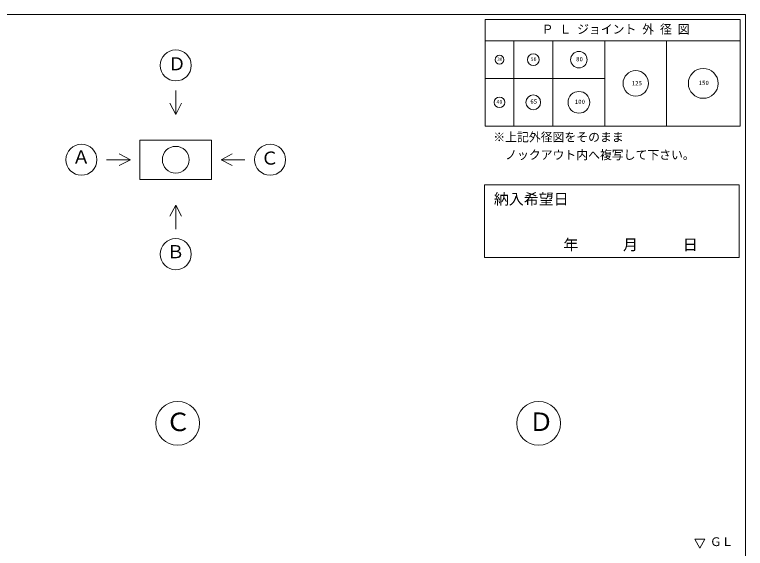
# Model space of a CAD drawing. Units: millimetres, scale not verified. Extents: x -9756 to 9755, y -4634 to 4634.
# Drawn here: x 3635 to 9755, y 167 to 4634 of the extents above; entities that cross this region are included whole.
import ezdxf
from ezdxf.enums import TextEntityAlignment as Align

# ---------------------------------------------------------------- set-up
doc = ezdxf.new("R2010")
doc.units = ezdxf.units.MM
doc.header["$LTSCALE"] = 20
for name, color, linetype, lineweight in [('0-2_waku', 7, 'Continuous', 18), ('0-3_gaikei', 7, 'Continuous', 18), ('0-5_sunpou', 7, 'Continuous', 5), ('0-D_文字１', 7, 'Continuous', 18)]:
    doc.layers.add(name, color=color, linetype=linetype, lineweight=lineweight)
doc.styles.add('ＭＳ ゴシック', font='')
doc.styles.get('ＭＳ ゴシック').set_extended_font_data('MS Gothic')

msp = doc.modelspace()

# ---------------------------------------------------------------- linework, layer by layer
at = {"layer": '0-2_waku'}
for p, q in [((-2484.57, 4634.01), (5675.43, 4634.01)), ((-2484.57, 4634.01), (9755.43, 4634.01)), ((7577.49, 4594.33), (7577.49, 3701.51)), ((7577.49, 4594.33), (9710.35, 4594.33)), ((7577.49, 4594.33), (9710.35, 4594.33)), ((7577.49, 4594.33), (9710.35, 4594.33)), ((7577.49, 4594.33), (7577.49, 3701.51)), ((7577.49, 4594.33), (9710.35, 4594.33)), ((7577.49, 4594.33), (9710.35, 4594.33)), ((7577.49, 4594.33), (9710.35, 4594.33)), ((9710.35, 4594.33), (9710.35, 3701.51)), ((9710.35, 4594.33), (9710.35, 3701.51)), ((9755.43, 4634.01), (9755.43, -3915.99)), ((7577.49, 4415.77), (9710.35, 4415.77)), ((7815.58, 4415.77), (7815.58, 3701.51)), ((8142.95, 4415.77), (8142.95, 3701.51)), ((8579.44, 4415.77), (8579.44, 3701.51)), ((9095.29, 4415.77), (9095.29, 3701.51)), ((7577.49, 4098.32), (8579.44, 4098.32)), ((9755.43, 4099.64), (9755.43, -3915.99)), ((7577.49, 3701.51), (9710.35, 3701.51)), ((7577.49, 3701.51), (9710.35, 3701.51))]:
    msp.add_line(p, q, dxfattribs=at)
at = {"layer": '0-3_gaikei'}
for p, q in [((4984.62, 3999.44), (4984.62, 3799.44)), ((4984.62, 3799.44), (4936.36, 3892.2)), ((4984.62, 3799.44), (5032.87, 3892.2)), ((4684.62, 3584.44), (4684.62, 3254.44)), ((4684.62, 3584.44), (5284.62, 3584.44)), ((4684.62, 3584.44), (4684.62, 3254.44)), ((5284.62, 3584.44), (5284.62, 3254.44)), ((4604.62, 3419.44), (4511.86, 3467.7)), ((5364.62, 3419.44), (5457.37, 3467.7)), ((4404.62, 3419.44), (4604.62, 3419.44)), ((4604.62, 3419.44), (4511.86, 3371.19)), ((4684.62, 3254.44), (5284.62, 3254.44)), ((4984.62, 3039.44), (5032.87, 2946.69))]:
    msp.add_line(p, q, dxfattribs=at)
for points in [[(5564.62, 3419.44), (5364.62, 3419.44), (5457.37, 3371.19)], [(4984.62, 2839.44), (4984.62, 3039.44), (4936.36, 2946.69)]]:
    msp.add_lwpolyline(points, dxfattribs=at)
for centre, radius in [((4984.62, 4209.44), 130), ((4194.62, 3419.44), 130), ((4984.62, 3419.44), 112), ((5774.62, 3419.44), 130), ((4984.62, 2629.44), 130), ((5001.37, 1214.01), 182.81), ((8023.87, 1214.01), 182.81)]:
    msp.add_circle(centre, radius, dxfattribs=at)
at = {"layer": '0-5_sunpou', "lineweight": 18}
for p, q in [((7571.65, 3210.17), (7571.65, 2601.64)), ((7571.65, 3210.17), (9704.5, 3210.17)), ((9704.5, 3210.17), (9704.5, 2601.64)), ((7571.65, 2601.64), (9704.5, 2601.64))]:
    msp.add_line(p, q, dxfattribs=at)
for centre, radius in [((7696.54, 4257.04), 37), ((7979.27, 4257.04), 49), ((8361.19, 4257.04), 69), ((8837.37, 4058.64), 106.5), ((9402.82, 4058.64), 125), ((8361.19, 3899.91), 91), ((7696.54, 3899.91), 44.5), ((7979.27, 3899.91), 61.5)]:
    msp.add_circle(centre, radius, dxfattribs=at)
at = {"layer": '0-D_文字１'}
for p, q in [((9373.9, 168.42), (9331.25, 244.3)), ((9331.25, 244.3), (9416.55, 244.3)), ((9373.9, 168.42), (9416.55, 244.3))]:
    msp.add_line(p, q, dxfattribs=at)

# ---------------------------------------------------------------- texts
at = {"layer": '0-5_sunpou', "style": 'ＭＳ ゴシック'}
for s, height, p in [('30', 28.04, (7676.49, 4238.51)), ('50', 31.16, (7957.67, 4236.7)), ('80', 36.66, (8337.38, 4232.36)), ('125', 36.66, (8803.65, 4031.22)), ('150', 36.66, (9363.64, 4033.87)), ('40', 31.16, (7671.81, 3880.32)), ('65', 36.66, (7954.49, 3878.19)), ('100', 36.66, (8326.25, 3875.73)), ('納入希望日', 91.64, (7649.39, 3017.16))]:
    msp.add_text(s, height=height, dxfattribs=at).set_placement(p, align=Align.BOTTOM_LEFT)
at = {"layer": '0-D_文字１', "style": 'ＭＳ ゴシック'}
for s, height, p in [('Ｐ Ｌ ジョイント 外 径 図', 72.73, (8048.95, 4453.11)), ('Ｄ', 110, (4919.79, 4134.33)), ('※上記外径図をそのまま', 72.73, (7644.54, 3550.33)), ('Ａ', 110, (4117.94, 3354.16)), ('Ｃ', 110, (5697.1, 3345.38)), ('\u3000ノックアウト内へ複写して下さい。', 72.73, (7644.54, 3401.53)), ('\u3000\u3000\u3000年\u3000\u3000\u3000月\u3000\u3000\u3000日     ', 91.64, (7855.96, 2635.29)), ('Ｂ', 110, (4908.68, 2562.1)), ('Ｃ', 154.6, (4899.43, 1102.02)), ('Ｄ', 154.6, (7939.58, 1103.2)), ('ＧＬ', 71.48, (9458.97, 165.07))]:
    msp.add_text(s, height=height, dxfattribs=at).set_placement(p, align=Align.BOTTOM_LEFT)

doc.saveas('drawing.dxf')
